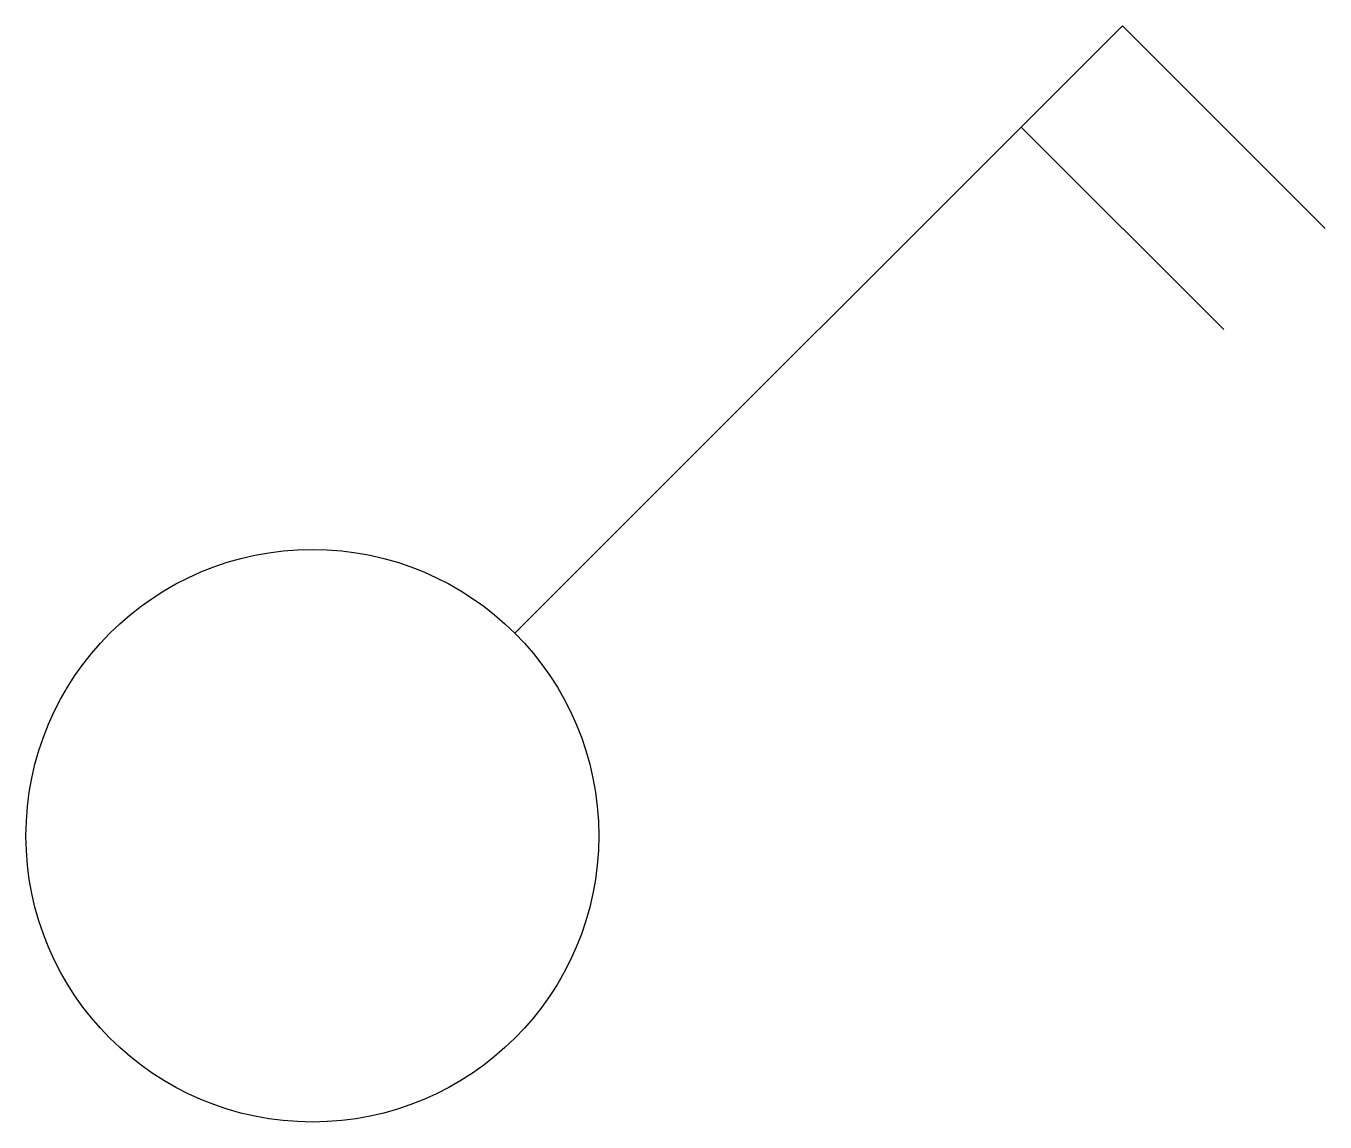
# Model space of a CAD drawing. Extents: x 35 to 57.7, y 415 to 434.1.
import ezdxf

# ---------------------------------------------------------------- set-up
doc = ezdxf.new("R2010")
doc.units = 0
doc.header["$LTSCALE"] = 20
doc.header["$MEASUREMENT"] = 0
doc.layers.get('0').update_dxf_attribs({"linetype": 'CONTINUOUS'})

msp = doc.modelspace()

# ---------------------------------------------------------------- linework, layer by layer
for p, q in [((43.53552, 423.53554), (54.14214, 434.14214)), ((54.14214, 434.14214), (57.67766, 430.60662)), ((52.37436, 432.37436), (55.9099, 428.83884))]:
    msp.add_line(p, q)
msp.add_circle((40, 420), 5)

doc.saveas('drawing.dxf')
